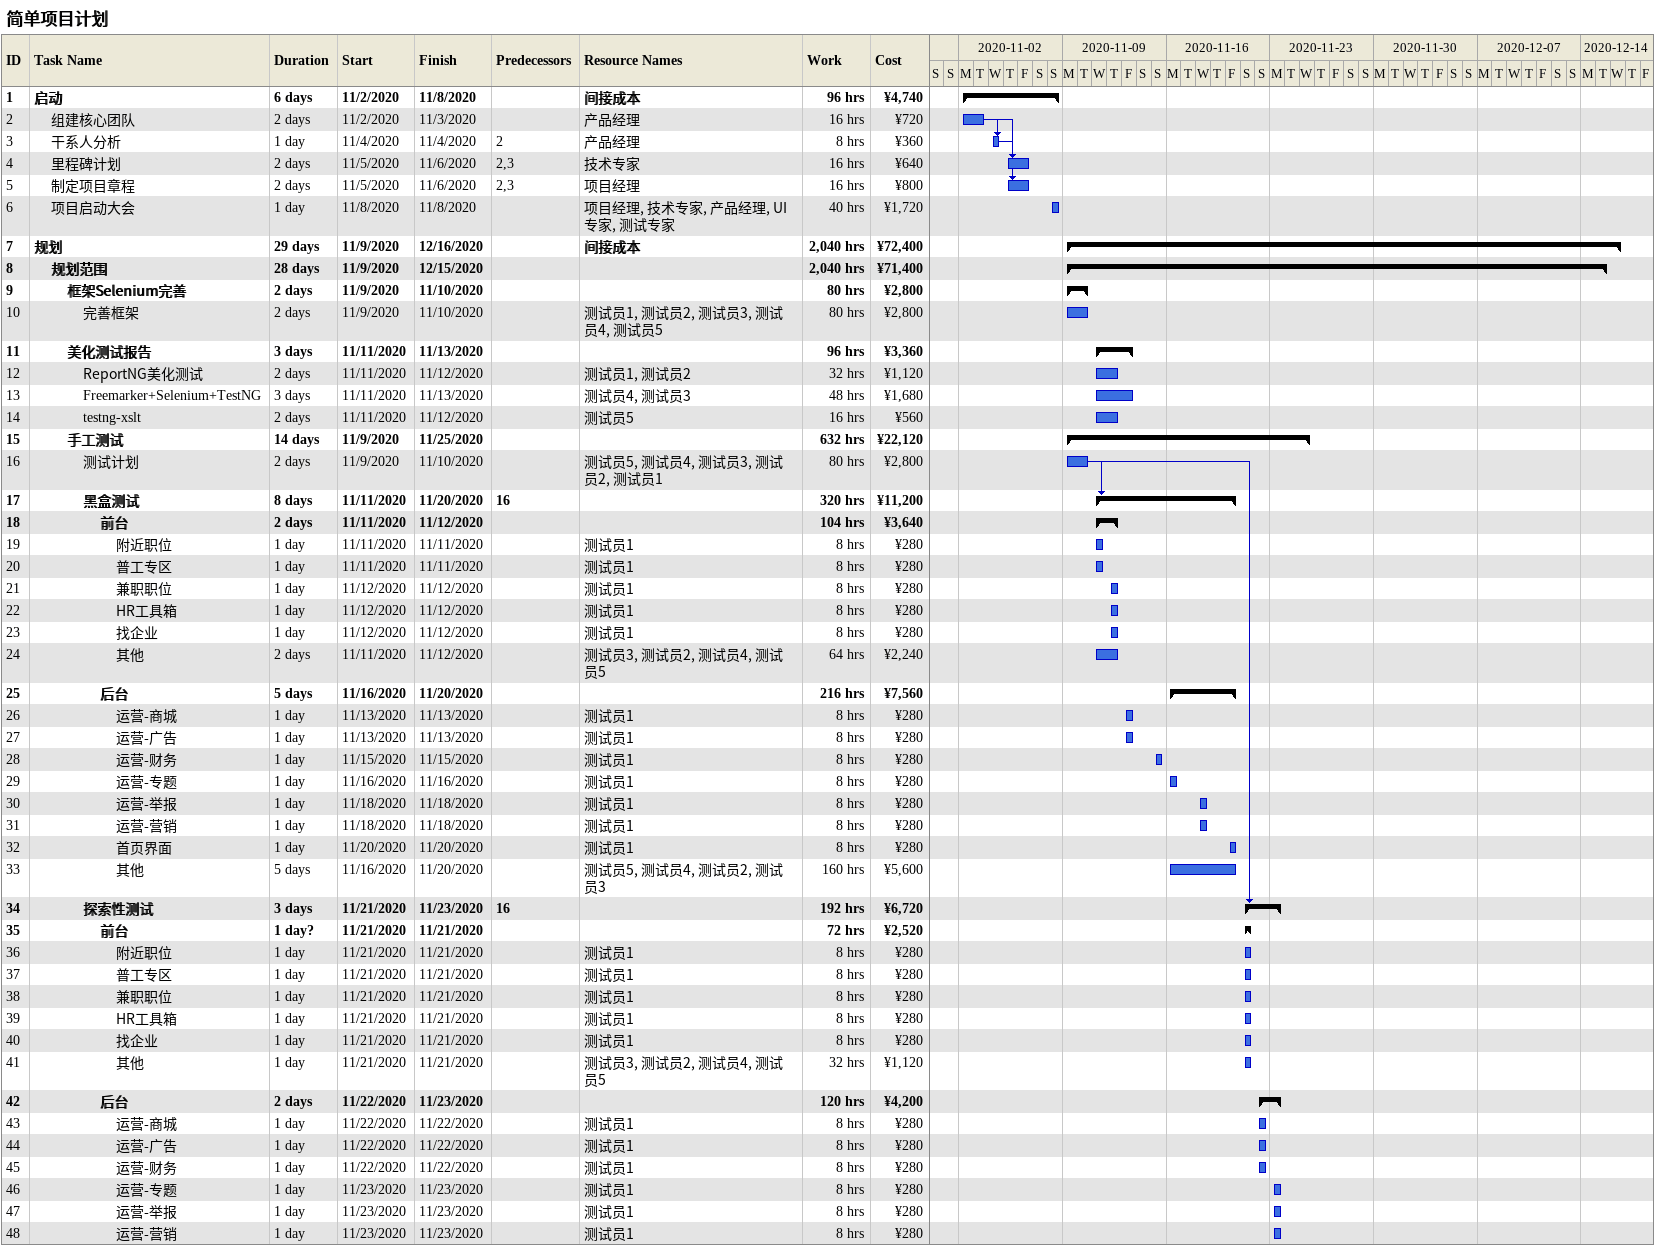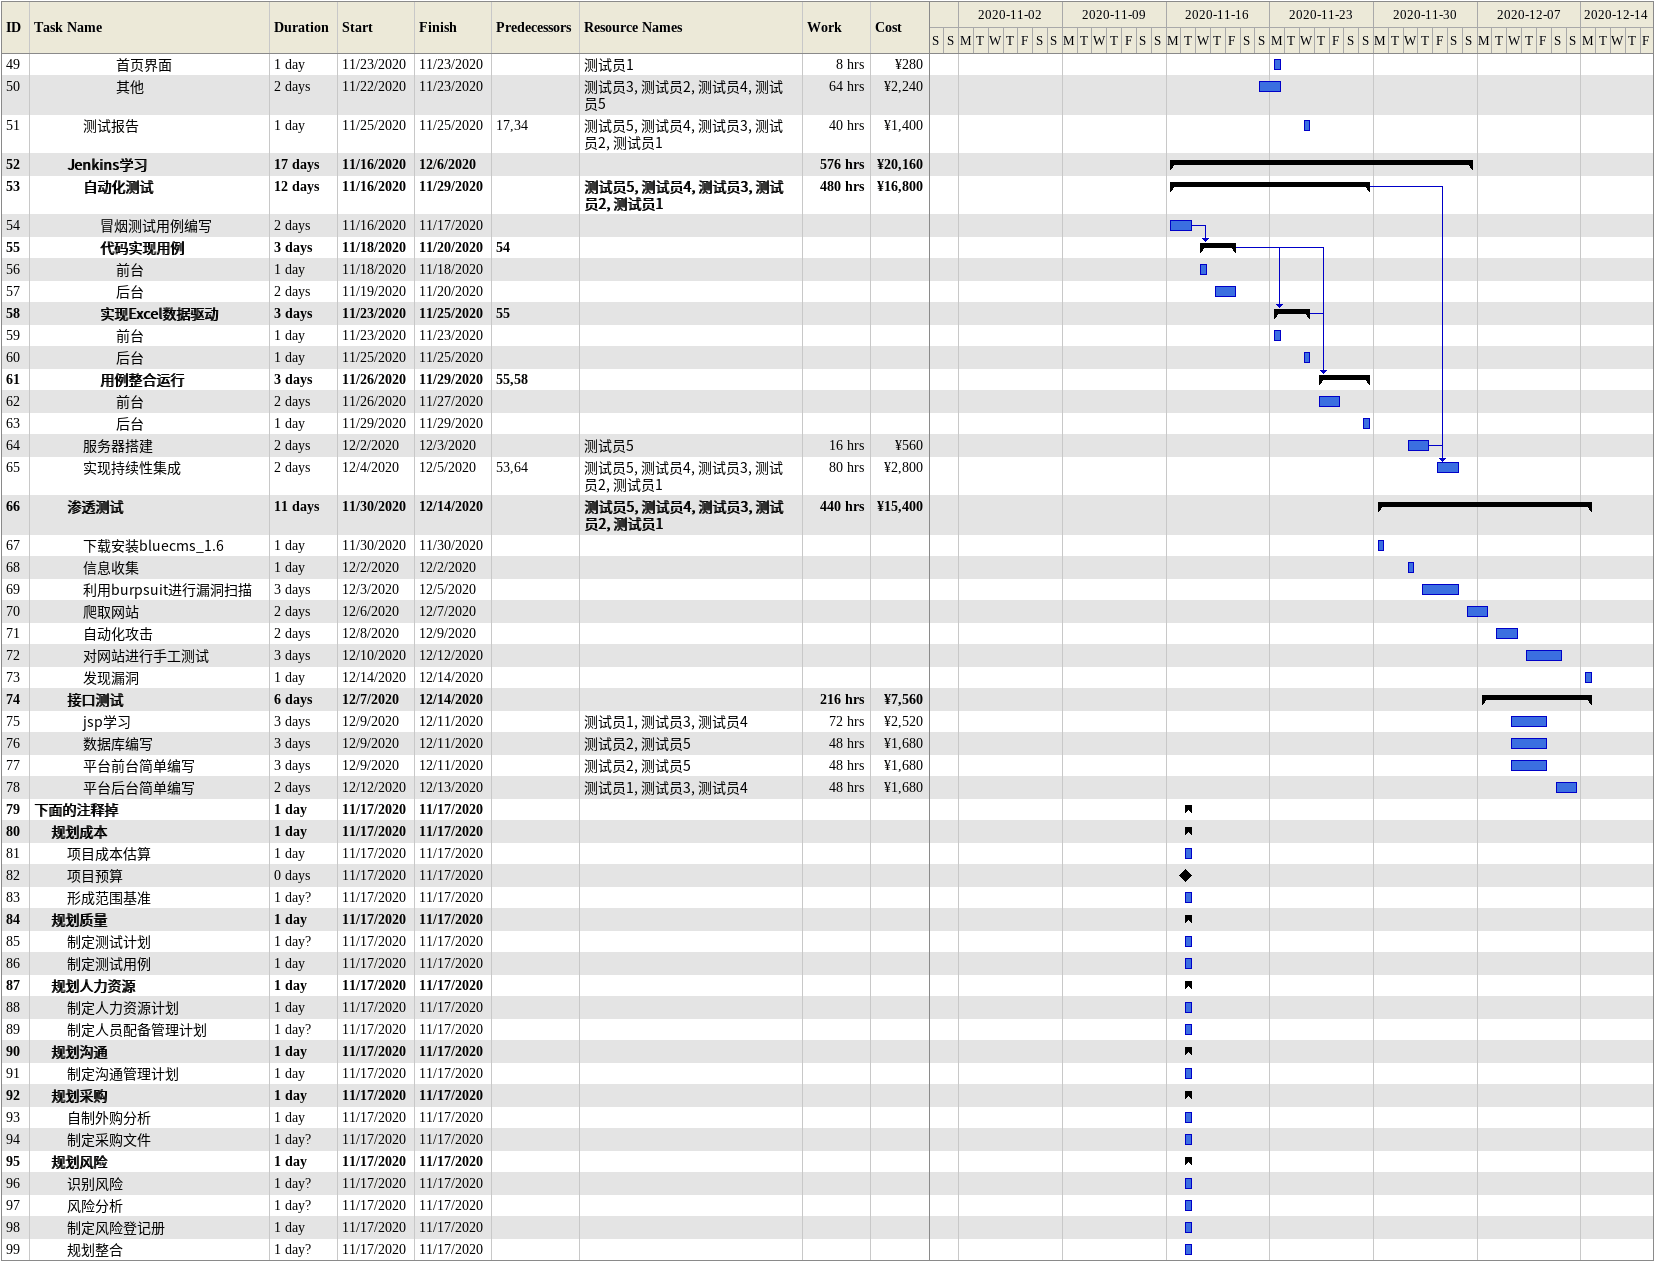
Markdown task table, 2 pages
简单项目计划

| ID | Level | Task | Duration | Start | Finish | Predecessors | Resources | Work (h) | Cost (¥) |
|---|---|---|---|---|---|---|---|---|---|
| 1 | 1 | **启动** | 6d | 2020-11-02 | 2020-11-08 |  | 间接成本 | 96 | 4740 |
| 2 | 2 | 组建核心团队 | 2d | 2020-11-02 | 2020-11-03 |  | 产品经理 | 16 | 720 |
| 3 | 2 | 干系人分析 | 1d | 2020-11-04 | 2020-11-04 | 2 | 产品经理 | 8 | 360 |
| 4 | 2 | 里程碑计划 | 2d | 2020-11-05 | 2020-11-06 | 2, 3 | 技术专家 | 16 | 640 |
| 5 | 2 | 制定项目章程 | 2d | 2020-11-05 | 2020-11-06 | 2, 3 | 项目经理 | 16 | 800 |
| 6 | 2 | 项目启动大会 | 1d | 2020-11-08 | 2020-11-08 |  | 项目经理, 技术专家, 产品经理, UI专家, 测试专家 | 40 | 1720 |
| 7 | 1 | **规划** | 29d | 2020-11-09 | 2020-12-16 |  | 间接成本 | 2040 | 72400 |
| 8 | 2 | **规划范围** | 28d | 2020-11-09 | 2020-12-15 |  |  | 2040 | 71400 |
| 9 | 3 | **框架Selenium完善** | 2d | 2020-11-09 | 2020-11-10 |  |  | 80 | 2800 |
| 10 | 4 | 完善框架 | 2d | 2020-11-09 | 2020-11-10 |  | 测试员1, 测试员2, 测试员3, 测试员4, 测试员5 | 80 | 2800 |
| 11 | 3 | **美化测试报告** | 3d | 2020-11-11 | 2020-11-13 |  |  | 96 | 3360 |
| 12 | 4 | ReportNG美化测试 | 2d | 2020-11-11 | 2020-11-12 |  | 测试员1, 测试员2 | 32 | 1120 |
| 13 | 4 | Freemarker+Selenium+TestNG | 3d | 2020-11-11 | 2020-11-13 |  | 测试员4, 测试员3 | 48 | 1680 |
| 14 | 4 | testng-xslt | 2d | 2020-11-11 | 2020-11-12 |  | 测试员5 | 16 | 560 |
| 15 | 3 | **手工测试** | 14d | 2020-11-09 | 2020-11-25 |  |  | 632 | 22120 |
| 16 | 4 | 测试计划 | 2d | 2020-11-09 | 2020-11-10 |  | 测试员5, 测试员4, 测试员3, 测试员2, 测试员1 | 80 | 2800 |
| 17 | 4 | **黑盒测试** | 8d | 2020-11-11 | 2020-11-20 | 16 |  | 320 | 11200 |
| 18 | 5 | **前台** | 2d | 2020-11-11 | 2020-11-12 |  |  | 104 | 3640 |
| 19 | 6 | 附近职位 | 1d | 2020-11-11 | 2020-11-11 |  | 测试员1 | 8 | 280 |
| 20 | 6 | 普工专区 | 1d | 2020-11-11 | 2020-11-11 |  | 测试员1 | 8 | 280 |
| 21 | 6 | 兼职职位 | 1d | 2020-11-12 | 2020-11-12 |  | 测试员1 | 8 | 280 |
| 22 | 6 | HR工具箱 | 1d | 2020-11-12 | 2020-11-12 |  | 测试员1 | 8 | 280 |
| 23 | 6 | 找企业 | 1d | 2020-11-12 | 2020-11-12 |  | 测试员1 | 8 | 280 |
| 24 | 6 | 其他 | 2d | 2020-11-11 | 2020-11-12 |  | 测试员3, 测试员2, 测试员4, 测试员5 | 64 | 2240 |
| 25 | 5 | **后台** | 5d | 2020-11-16 | 2020-11-20 |  |  | 216 | 7560 |
| 26 | 6 | 运营-商城 | 1d | 2020-11-13 | 2020-11-13 |  | 测试员1 | 8 | 280 |
| 27 | 6 | 运营-广告 | 1d | 2020-11-13 | 2020-11-13 |  | 测试员1 | 8 | 280 |
| 28 | 6 | 运营-财务 | 1d | 2020-11-15 | 2020-11-15 |  | 测试员1 | 8 | 280 |
| 29 | 6 | 运营-专题 | 1d | 2020-11-16 | 2020-11-16 |  | 测试员1 | 8 | 280 |
| 30 | 6 | 运营-举报 | 1d | 2020-11-18 | 2020-11-18 |  | 测试员1 | 8 | 280 |
| 31 | 6 | 运营-营销 | 1d | 2020-11-18 | 2020-11-18 |  | 测试员1 | 8 | 280 |
| 32 | 6 | 首页界面 | 1d | 2020-11-20 | 2020-11-20 |  | 测试员1 | 8 | 280 |
| 33 | 6 | 其他 | 5d | 2020-11-16 | 2020-11-20 |  | 测试员5, 测试员4, 测试员2, 测试员3 | 160 | 5600 |
| 34 | 4 | **探索性测试** | 3d | 2020-11-21 | 2020-11-23 | 16 |  | 192 | 6720 |
| 35 | 5 | **前台** | 1d? | 2020-11-21 | 2020-11-21 |  |  | 72 | 2520 |
| 36 | 6 | 附近职位 | 1d | 2020-11-21 | 2020-11-21 |  | 测试员1 | 8 | 280 |
| 37 | 6 | 普工专区 | 1d | 2020-11-21 | 2020-11-21 |  | 测试员1 | 8 | 280 |
| 38 | 6 | 兼职职位 | 1d | 2020-11-21 | 2020-11-21 |  | 测试员1 | 8 | 280 |
| 39 | 6 | HR工具箱 | 1d | 2020-11-21 | 2020-11-21 |  | 测试员1 | 8 | 280 |
| 40 | 6 | 找企业 | 1d | 2020-11-21 | 2020-11-21 |  | 测试员1 | 8 | 280 |
| 41 | 6 | 其他 | 1d | 2020-11-21 | 2020-11-21 |  | 测试员3, 测试员2, 测试员4, 测试员5 | 32 | 1120 |
| 42 | 5 | **后台** | 2d | 2020-11-22 | 2020-11-23 |  |  | 120 | 4200 |
| 43 | 6 | 运营-商城 | 1d | 2020-11-22 | 2020-11-22 |  | 测试员1 | 8 | 280 |
| 44 | 6 | 运营-广告 | 1d | 2020-11-22 | 2020-11-22 |  | 测试员1 | 8 | 280 |
| 45 | 6 | 运营-财务 | 1d | 2020-11-22 | 2020-11-22 |  | 测试员1 | 8 | 280 |
| 46 | 6 | 运营-专题 | 1d | 2020-11-23 | 2020-11-23 |  | 测试员1 | 8 | 280 |
| 47 | 6 | 运营-举报 | 1d | 2020-11-23 | 2020-11-23 |  | 测试员1 | 8 | 280 |
| 48 | 6 | 运营-营销 | 1d | 2020-11-23 | 2020-11-23 |  | 测试员1 | 8 | 280 |
| 49 | 6 | 首页界面 | 1d | 2020-11-23 | 2020-11-23 |  | 测试员1 | 8 | 280 |
| 50 | 6 | 其他 | 2d | 2020-11-22 | 2020-11-23 |  | 测试员3, 测试员2, 测试员4, 测试员5 | 64 | 2240 |
| 51 | 4 | 测试报告 | 1d | 2020-11-25 | 2020-11-25 | 17, 34 | 测试员5, 测试员4, 测试员3, 测试员2, 测试员1 | 40 | 1400 |
| 52 | 3 | **Jenkins学习** | 17d | 2020-11-16 | 2020-12-06 |  |  | 576 | 20160 |
| 53 | 4 | **自动化测试** | 12d | 2020-11-16 | 2020-11-29 |  | 测试员5, 测试员4, 测试员3, 测试员2, 测试员1 | 480 | 16800 |
| 54 | 5 | 冒烟测试用例编写 | 2d | 2020-11-16 | 2020-11-17 |  |  |  |  |
| 55 | 5 | **代码实现用例** | 3d | 2020-11-18 | 2020-11-20 | 54 |  |  |  |
| 56 | 6 | 前台 | 1d | 2020-11-18 | 2020-11-18 |  |  |  |  |
| 57 | 6 | 后台 | 2d | 2020-11-19 | 2020-11-20 |  |  |  |  |
| 58 | 5 | **实现Excel数据驱动** | 3d | 2020-11-23 | 2020-11-25 | 55 |  |  |  |
| 59 | 6 | 前台 | 1d | 2020-11-23 | 2020-11-23 |  |  |  |  |
| 60 | 6 | 后台 | 1d | 2020-11-25 | 2020-11-25 |  |  |  |  |
| 61 | 5 | **用例整合运行** | 3d | 2020-11-26 | 2020-11-29 | 55, 58 |  |  |  |
| 62 | 6 | 前台 | 2d | 2020-11-26 | 2020-11-27 |  |  |  |  |
| 63 | 6 | 后台 | 1d | 2020-11-29 | 2020-11-29 |  |  |  |  |
| 64 | 4 | 服务器搭建 | 2d | 2020-12-02 | 2020-12-03 |  | 测试员5 | 16 | 560 |
| 65 | 4 | 实现持续性集成 | 2d | 2020-12-04 | 2020-12-05 | 53, 64 | 测试员5, 测试员4, 测试员3, 测试员2, 测试员1 | 80 | 2800 |
| 66 | 3 | **渗透测试** | 11d | 2020-11-30 | 2020-12-14 |  | 测试员5, 测试员4, 测试员3, 测试员2, 测试员1 | 440 | 15400 |
| 67 | 4 | 下载安装bluecms_1.6 | 1d | 2020-11-30 | 2020-11-30 |  |  |  |  |
| 68 | 4 | 信息收集 | 1d | 2020-12-02 | 2020-12-02 |  |  |  |  |
| 69 | 4 | 利用burpsuit进行漏洞扫描 | 3d | 2020-12-03 | 2020-12-05 |  |  |  |  |
| 70 | 4 | 爬取网站 | 2d | 2020-12-06 | 2020-12-07 |  |  |  |  |
| 71 | 4 | 自动化攻击 | 2d | 2020-12-08 | 2020-12-09 |  |  |  |  |
| 72 | 4 | 对网站进行手工测试 | 3d | 2020-12-10 | 2020-12-12 |  |  |  |  |
| 73 | 4 | 发现漏洞 | 1d | 2020-12-14 | 2020-12-14 |  |  |  |  |
| 74 | 3 | **接口测试** | 6d | 2020-12-07 | 2020-12-14 |  |  | 216 | 7560 |
| 75 | 4 | jsp学习 | 3d | 2020-12-09 | 2020-12-11 |  | 测试员1, 测试员3, 测试员4 | 72 | 2520 |
| 76 | 4 | 数据库编写 | 3d | 2020-12-09 | 2020-12-11 |  | 测试员2, 测试员5 | 48 | 1680 |
| 77 | 4 | 平台前台简单编写 | 3d | 2020-12-09 | 2020-12-11 |  | 测试员2, 测试员5 | 48 | 1680 |
| 78 | 4 | 平台后台简单编写 | 2d | 2020-12-12 | 2020-12-13 |  | 测试员1, 测试员3, 测试员4 | 48 | 1680 |
| 79 | 1 | **下面的注释掉** | 1d | 2020-11-17 | 2020-11-17 |  |  |  |  |
| 80 | 2 | **规划成本** | 1d | 2020-11-17 | 2020-11-17 |  |  |  |  |
| 81 | 3 | 项目成本估算 | 1d | 2020-11-17 | 2020-11-17 |  |  |  |  |
| 82 | 3 | 项目预算 | 0d | 2020-11-17 | 2020-11-17 |  |  |  |  |
| 83 | 3 | 形成范围基准 | 1d? | 2020-11-17 | 2020-11-17 |  |  |  |  |
| 84 | 2 | **规划质量** | 1d | 2020-11-17 | 2020-11-17 |  |  |  |  |
| 85 | 3 | 制定测试计划 | 1d? | 2020-11-17 | 2020-11-17 |  |  |  |  |
| 86 | 3 | 制定测试用例 | 1d | 2020-11-17 | 2020-11-17 |  |  |  |  |
| 87 | 2 | **规划人力资源** | 1d | 2020-11-17 | 2020-11-17 |  |  |  |  |
| 88 | 3 | 制定人力资源计划 | 1d | 2020-11-17 | 2020-11-17 |  |  |  |  |
| 89 | 3 | 制定人员配备管理计划 | 1d? | 2020-11-17 | 2020-11-17 |  |  |  |  |
| 90 | 2 | **规划沟通** | 1d | 2020-11-17 | 2020-11-17 |  |  |  |  |
| 91 | 3 | 制定沟通管理计划 | 1d | 2020-11-17 | 2020-11-17 |  |  |  |  |
| 92 | 2 | **规划采购** | 1d | 2020-11-17 | 2020-11-17 |  |  |  |  |
| 93 | 3 | 自制外购分析 | 1d | 2020-11-17 | 2020-11-17 |  |  |  |  |
| 94 | 3 | 制定采购文件 | 1d? | 2020-11-17 | 2020-11-17 |  |  |  |  |
| 95 | 2 | **规划风险** | 1d | 2020-11-17 | 2020-11-17 |  |  |  |  |
| 96 | 3 | 识别风险 | 1d? | 2020-11-17 | 2020-11-17 |  |  |  |  |
| 97 | 3 | 风险分析 | 1d? | 2020-11-17 | 2020-11-17 |  |  |  |  |
| 98 | 3 | 制定风险登记册 | 1d | 2020-11-17 | 2020-11-17 |  |  |  |  |
| 99 | 3 | 规划整合 | 1d? | 2020-11-17 | 2020-11-17 |  |  |  |  |
